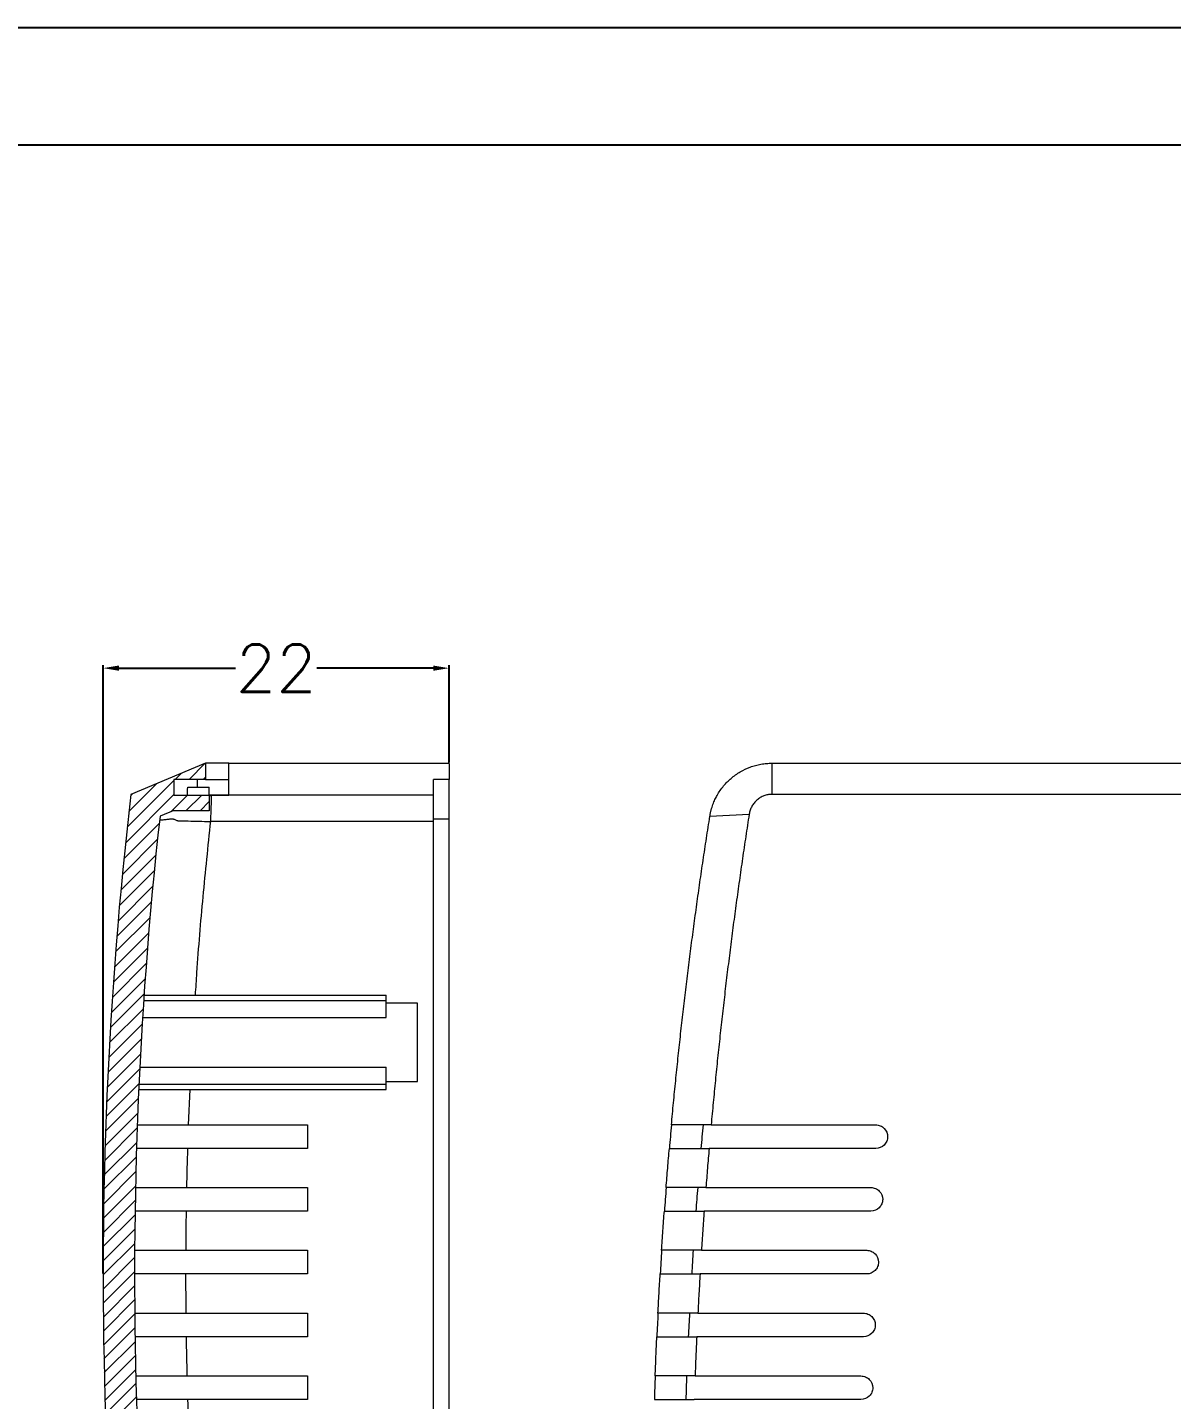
# Model space of a CAD drawing. Header units: inches. Extents: x 2543 to 3458, y 1126 to 1439.
# Drawn here: x 3263.5 to 3336.2, y 1352 to 1439.2 of the extents above; entities that cross this region are included whole.
import ezdxf

# ---------------------------------------------------------------- set-up
doc = ezdxf.new("R2010")
doc.units = ezdxf.units.IN
doc.header["$LTSCALE"] = 15
doc.styles.get("Standard").update_dxf_attribs({"font": 'txt', "bigfont": 'gbcbig.shx'})
doc.dimstyles.new('3', dxfattribs={"dimtxt": 3, "dimasz": 1, "dimexe": 0.18, "dimexo": 0.0625, "dimgap": 0.09, "dimtad": 0, "dimdsep": 46, "dimtxsty": 'Standard', "dimcen": 1, "dimclrd": 3, "dimclre": 3, "dimadec": 0, "dimazin": 2, "dimtfac": 1, "dimtofl": 0, "dimtmove": 0, "dimatfit": 3, "dimfxl": 1, "dimtolj": 1, "dimtzin": 0, "dimarcsym": 0})

# ---------------------------------------------------------------- blocks, each defined once
blk = doc.blocks.new('*D298')
at = {"color": 3, "lineweight": -2}
for p, q in [((3268.285212767064, 1360.010025862989), (3268.285212767064, 1398.677751132085)), ((3269.285212767064, 1398.497751132085), (3276.695212767064, 1398.497751132085)), ((3289.285212767065, 1398.497751132085), (3281.875212767065, 1398.497751132085)), ((3290.285212767065, 1392.495085595054), (3290.285212767065, 1398.677751132085))]:
    blk.add_line(p, q, dxfattribs=at)
at = {"color": 3}
for points in [[(3269.285212767064, 1398.664417798752), (3269.285212767064, 1398.331084465418), (3268.285212767064, 1398.497751132085)], [(3289.285212767065, 1398.664417798752), (3289.285212767065, 1398.331084465418), (3290.285212767065, 1398.497751132085)]]:
    blk.add_solid(points, dxfattribs=at)
at = {"layer": 'Defpoints', "color": 0}
for p in [(3268.285212767064, 1398.497751132085), (3290.285212767065, 1392.432585595054), (3268.285212767064, 1359.947525862989)]:
    blk.add_point(p, dxfattribs=at)
at = {"color": 0, "insert": (3279.285212767064, 1398.497751132085), "char_height": 3, "attachment_point": 5}
blk.add_mtext('\\A1;22', dxfattribs=at)

msp = doc.modelspace()

# ---------------------------------------------------------------- hatches: boundary and pattern name
at = {"linetype": 'Continuous', "lineweight": 0}
h = msp.add_hatch(dxfattribs=at)
h.set_pattern_fill('ANSI31', color=4, scale=0.2, style=0)
h.set_pattern_definition([(45, (-1859.392385249103, -160.3971475150711), (-0.4490128060534576, 0.4490128060534577), [])])
edge = h.paths.add_edge_path(flags=0)
edge.add_line((3272.785205434921, 1389.425904638956), (3275.038008053138, 1389.425904638956))
edge.add_line((3275.038008053138, 1389.425904638956), (3275.038008053138, 1390.425904638956))
edge.add_line((3275.038008053138, 1390.425904638956), (3272.785205434921, 1390.425904638956))
edge.add_line((3272.785205434921, 1390.425904638956), (3272.785205434921, 1391.425904638956))
edge.add_line((3272.785205434921, 1391.425904638956), (3274.785212767065, 1391.425904638956))
edge.add_line((3274.785212767065, 1391.425904638956), (3274.785212767065, 1392.452473277031))
edge.add_line((3274.785212767065, 1392.452473277031), (3270.048004936281, 1390.470897647352))
edge.add_arc((3533.428114364458, 1359.947525862989), 265.1429015973936, 173.3894271770999, 189.9897569981242)
edge.add_line((3272.305102068737, 1313.952625698725), (3272.797521459795, 1314.039361756691))
edge.add_arc((3533.428114364458, 1359.947525862989), 264.6429015973936, 189.9897569408732, 190.3190565042715)
edge.add_line((3273.065675413525, 1312.542189961431), (3272.573762656033, 1312.45262523928))
edge.add_arc((3533.428114364458, 1359.947525862989), 265.1429015973936, 190.3190565598059, 191.0888177161407)
edge.add_line((3273.235372576298, 1308.952473277031), (3274.764077099035, 1308.952473277031))
edge.add_arc((3533.428114364458, 1359.947525862989), 263.6429015973936, 190.398388608873, 191.1527143867432, ccw=False)
edge.add_line((3274.115139475477, 1312.362227535463), (3274.606927749157, 1312.452473277031))
edge.add_arc((3533.428114364458, 1359.947525862989), 263.1429015973936, 173.6440384031727, 190.398388608873, ccw=False)
edge.add_line((3271.902672630731, 1389.078780334339), (3272.785205434921, 1389.447944103302))
edge.add_line((3272.785205434921, 1389.447944103302), (3272.785205434921, 1389.425904638956))

# ---------------------------------------------------------------- linework, layer by layer
for p, q in [((3014.242976374224, 1439.243893804934), (3457.744963075536, 1439.243893804934)), ((3025.719053471184, 1431.777530392455), (3450.278599663054, 1431.777530392455))]:
    msp.add_line(p, q)
at = {"color": 7, "linetype": 'Continuous', "lineweight": 15}
for p, q in [((3274.785212767065, 1392.452473277031), (3270.04800493628, 1390.470897647352)), ((3274.785212767065, 1392.452473277031), (3274.785212767065, 1391.425904638956)), ((3276.26363893086, 1392.452473277031), (3274.785212767065, 1392.452473277031)), ((3276.285212767065, 1391.425904638956), (3276.285212767065, 1392.432585595054)), ((3290.285212767065, 1392.432585595054), (3276.285212767065, 1392.432585595054)), ((3290.285212767065, 1392.432585595054), (3290.285212767065, 1391.425904638956)), ((3310.81920521172, 1392.452473277031), (3310.81920521172, 1390.470897647352)), ((3310.81920521172, 1392.452473277031), (3363.031576179676, 1392.452473277031)), ((3274.785212767065, 1391.425904638956), (3272.785205434921, 1391.425904638956)), ((3272.785205434921, 1391.425904638956), (3272.785205434921, 1390.425904638956)), ((3273.670464156748, 1390.925904638956), (3275.038008053138, 1390.925904638956)), ((3274.288160172476, 1390.925904638956), (3274.288160172476, 1391.425904638956)), ((3274.785212767065, 1391.425904638956), (3276.285212767065, 1391.425904638956)), ((3275.038008053138, 1390.424511289671), (3275.038008053138, 1390.925904638956)), ((3276.285212767065, 1390.412395230599), (3276.285212767065, 1391.425904638956)), ((3290.285212767065, 1391.425904638956), (3289.285212767065, 1391.425904638956)), ((3289.285212767065, 1390.412395230599), (3289.285212767065, 1391.425904638956)), ((3290.285212767065, 1388.920351646412), (3290.285212767065, 1391.425904638956)), ((3272.785205434921, 1390.425904638956), (3275.038008053138, 1390.425904638956)), ((3275.038008053138, 1390.425904638956), (3275.038008053138, 1389.425904638956)), ((3275.038008053138, 1390.348658854605), (3275.185351744121, 1390.412395230599)), ((3275.185351744121, 1390.412395230599), (3276.285212767065, 1390.412395230599)), ((3289.285212767065, 1390.412395230599), (3276.285212767065, 1390.412395230599)), ((3289.285212767065, 1388.764392189951), (3289.285212767065, 1390.412395230599)), ((3416.022446939915, 1390.470897647352), (3310.81920521172, 1390.470897647352)), ((3272.785205434921, 1389.447944103302), (3271.902672630731, 1389.078780334339)), ((3272.785205434921, 1389.447944103302), (3272.785205434921, 1389.425904638956)), ((3275.038008053138, 1389.425904638956), (3272.785205434921, 1389.425904638956)), ((3306.868151381784, 1389.076311102871), (3309.36776104925, 1389.207927468336)), ((3275.130814891336, 1388.764392189952), (3289.285212767065, 1388.764392189952)), ((3289.285212767065, 1388.920351646412), (3290.285212767065, 1388.920351646412)), ((3289.285212767065, 1295.140554364111), (3289.285212767065, 1388.764392189951)), ((3290.285212767065, 1294.984594907651), (3290.285212767065, 1388.920351646412)), ((3270.861557064008, 1377.354123706481), (3286.285212767065, 1377.354123706481)), ((3270.88523464909, 1377.707677097074), (3286.285212767065, 1377.707677097074)), ((3286.285212767065, 1377.354123706481), (3286.285212767065, 1377.707677097074)), ((3286.285212767065, 1376.284602491668), (3286.285212767065, 1377.354123706481)), ((3288.285212767065, 1377.202473277031), (3286.285212767065, 1377.202473277031)), ((3288.285212767065, 1374.702473277031), (3288.285212767065, 1377.202473277031)), ((3270.792841431967, 1376.284602491668), (3286.285212767065, 1376.284602491668)), ((3288.285212767065, 1372.202473277031), (3288.285212767065, 1374.702473277031)), ((3270.615132337731, 1373.120344062394), (3286.285212767065, 1373.120344062394)), ((3286.285212767065, 1372.050822847582), (3286.285212767065, 1373.120344062394)), ((3270.563706611719, 1372.050822847582), (3286.285212767065, 1372.050822847582)), ((3286.285212767065, 1372.202473277031), (3288.285212767065, 1372.202473277031)), ((3286.285212767065, 1371.697269456989), (3286.285212767065, 1372.050822847582)), ((3270.547665896774, 1371.697269456989), (3286.285212767065, 1371.697269456989)), ((3273.721229968666, 1369.452473277031), (3273.822721821179, 1371.697269456989)), ((3270.456932225137, 1369.452473277031), (3273.721229968666, 1369.452473277031)), ((3273.721229968666, 1369.452473277031), (3281.285212767065, 1369.452473277031)), ((3281.285212767065, 1369.452473277031), (3281.285212767065, 1367.952473277031)), ((3306.950361329718, 1369.452473272788), (3304.424858046678, 1369.452473277031)), ((3306.950386322808, 1369.452473277031), (3317.420826075818, 1369.452473277031)), ((3273.671597365045, 1367.952473277031), (3270.406998333836, 1367.952473277031)), ((3281.285212767065, 1367.952473277031), (3273.671597365045, 1367.952473277031)), ((3304.291537813745, 1367.952473273681), (3306.818814181279, 1367.952473277031)), ((3317.420826075818, 1367.952473277031), (3306.819120257024, 1367.952473277031)), ((3270.343081044059, 1365.465850237283), (3273.608242530117, 1365.465850237283)), ((3273.608242530117, 1365.465850237283), (3281.285212767065, 1365.465850237283)), ((3281.285212767065, 1365.465850237283), (3281.285212767065, 1363.965850237283)), ((3306.617651234132, 1365.465850235082), (3304.087110019122, 1365.465850237283)), ((3306.617651463957, 1365.465850237283), (3317.107549788361, 1365.465850237283)), ((3273.581433781857, 1363.965850237283), (3270.315895472369, 1363.965850237283)), ((3281.285212767065, 1363.965850237283), (3273.581433781857, 1363.965850237283)), ((3303.973782051025, 1363.965850232503), (3306.505841550043, 1363.965850237283)), ((3317.107549788361, 1363.965850237283), (3306.505843956029, 1363.965850237283)), ((3270.289643874529, 1361.474617646832), (3273.55587271926, 1361.474617646832)), ((3273.55587271926, 1361.474617646832), (3281.285212767065, 1361.474617646832)), ((3281.285212767065, 1361.474617646832), (3281.285212767065, 1359.974617646832)), ((3306.336273024602, 1361.474617641993), (3303.80214661817, 1361.474617646832)), ((3306.33629134996, 1361.474617646832), (3316.845609202174, 1361.474617646832)), ((3273.551894438127, 1359.974617646832), (3270.285214161677, 1359.974617646832)), ((3281.285212767065, 1359.974617646832), (3273.551894438127, 1359.974617646832)), ((3303.708773674355, 1359.974617642199), (3306.243606948432, 1359.974617646832)), ((3316.845609202174, 1359.974617646832), (3306.243903356331, 1359.974617646832)), ((3270.296779017069, 1357.48033730202), (3273.564289762402, 1357.48033730202)), ((3273.564289762402, 1357.48033730202), (3281.285212767065, 1357.48033730202)), ((3281.285212767065, 1357.48033730202), (3281.285212767065, 1355.98033730202)), ((3306.106342778072, 1357.480337302982), (3303.570084988902, 1357.48033730202)), ((3306.106392197681, 1357.48033730202), (3316.635081979944, 1357.48033730202)), ((3273.583159368439, 1355.98033730202), (3270.315119481998, 1355.98033730202)), ((3281.285212767065, 1355.98033730202), (3273.583159368439, 1355.98033730202)), ((3303.49663360607, 1355.980337303696), (3306.033316524395, 1355.98033730202)), ((3316.635081979944, 1355.98033730202), (3306.033376120622, 1355.98033730202)), ((3270.364591659895, 1353.48457890658), (3273.633573778703, 1353.48457890658)), ((3273.633573778703, 1353.48457890658), (3281.285212767065, 1353.48457890658)), ((3281.285212767065, 1353.48457890658), (3281.285212767065, 1351.98457890658)), ((3305.927910894799, 1353.484578911456), (3303.390974989088, 1353.48457890658)), ((3305.92798056761, 1353.48457890658), (3316.476004662272, 1353.48457890658)), ((3273.675313975216, 1351.98457890658), (3270.405723422423, 1351.98457890658)), ((3281.285212767065, 1351.98457890658), (3273.675313975216, 1351.98457890658)), ((3303.337414348166, 1351.984578908004), (3305.874229749213, 1351.98457890658)), ((3316.476004662272, 1351.98457890658), (3305.874298789496, 1351.98457890658))]:
    msp.add_line(p, q, dxfattribs=at)
for centre, radius, start, end in [((3533.428114364458, 1359.947525862989), 265.1429015973935, 173.389427177102, 189.989756998131), ((3533.428114364458, 1359.947525862989), 263.1429015973935, 173.6440384031814, 190.3983886088751), ((3605.32523784052, 1341.952473277031), 302.1544117647036, 174.7781091859954, 175.0636670045538), ((3605.32523784052, 1341.952473277031), 300.1544117647036, 174.7432168562863, 175.0306926012045), ((3605.32523784052, 1341.952473277031), 302.1544117647036, 175.5367829275791, 175.8220301144675), ((3605.32523784052, 1341.952473277031), 300.1544117647036, 175.5069825478009, 175.7941413668485), ((3605.32523784052, 1341.952473277031), 302.1544117647036, 176.2955491959616, 176.5805362822215), ((3605.32523784052, 1341.952473277031), 300.1544117647036, 176.2708307638871, 176.557724222725), ((3605.32523784052, 1341.952473277031), 302.1544117647035, 177.0542440872852, 177.3390214380182), ((3605.32523784052, 1341.952473277031), 300.1544117647035, 177.0345983307725, 177.3212778200361), ((3605.32523784052, 1341.952473277031), 302.1544117647036, 177.8127027973207, 178.0973206131281), ((3605.32523784052, 1341.952473277031), 300.1544117647036, 177.7981211622355, 178.0846379002169)]:
    msp.add_arc(centre, radius, start, end, dxfattribs=at)
for points in [[(3276.285212767064, 1392.432585595054), (3276.27801346163, 1392.445844006414), (3276.270822053995, 1392.452473277031), (3276.26363893086, 1392.452473277031)], [(3273.608242530117, 1365.465850237283), (3273.625439440713, 1366.295283174125), (3273.646562087315, 1367.124157067931), (3273.671597365045, 1367.952473277031)], [(3273.55587271926, 1361.474617646832), (3273.560452454868, 1362.305589088879), (3273.56897662567, 1363.135999482731), (3273.581433781857, 1363.965850237313)], [(3273.564289762401, 1357.48033730202), (3273.556201640032, 1358.312326216809), (3273.552068229887, 1359.143752745077), (3273.551894438127, 1359.974617646809)], [(3273.633573778703, 1353.48457890658), (3273.612791878317, 1354.317062030469), (3273.595994597786, 1355.148980763382), (3273.583159368439, 1355.98033730202)], [(3273.763802580796, 1349.488915420699), (3273.730344932605, 1350.320663649297), (3273.700848890185, 1351.152551519389), (3273.675313975216, 1351.98457890658)]]:
    msp.add_open_spline(points, degree=3, dxfattribs=at)
for points, knots in [([(3306.868151381784, 1389.076311102871), (3306.880010209879, 1389.144745254217), (3306.903206633634, 1389.278605662782), (3306.949894537952, 1389.472349290054), (3307.002689583986, 1389.654931547133), (3307.061109001035, 1389.826162702469), (3307.123636333825, 1389.986128913563), (3307.189110678129, 1390.134952964817), (3307.25639647982, 1390.272849643612), (3307.418653667871, 1390.576237221359), (3307.713666979046, 1391.006500691417), (3308.214467960629, 1391.51500256626), (3308.785189583408, 1391.921046306852), (3309.322021481992, 1392.174494723579), (3309.768929574458, 1392.317723776328), (3310.116413877124, 1392.39520281944), (3310.467186728706, 1392.443538530546), (3310.702114832083, 1392.4495013511), (3310.81920521172, 1392.452473277031)], [0, 0, 0, 0, 0.03686907006336565, 0.07211762964828085, 0.1057456377684272, 0.1377530563308212, 0.1681398503013004, 0.1969059879166148, 0.2240514409598102, 0.2495761851230439, 0.3795505615651453, 0.4991756456300929, 0.6267083212051195, 0.7492173230946024, 0.8125092335147195, 0.8754030882078663, 0.9378997255176913, 1, 1, 1, 1]), ([(3273.64998710919, 1390.425904638956), (3273.649914902509, 1390.445349170256), (3273.64963496304, 1390.520734047864), (3273.651553697719, 1390.649343449543), (3273.655546728324, 1390.788275390672), (3273.66137904548, 1390.886027977087), (3273.66666475004, 1390.922938398546), (3273.669731652961, 1390.925332764844), (3273.670464156748, 1390.925904638956)], [0, 0, 0, 0, 0.07451826943857984, 0.2889013129021978, 0.503321853168663, 0.71788010009938, 0.9326180513091393, 0.9999999999999999, 0.9999999999999999, 0.9999999999999999, 0.9999999999999999]), ([(3276.285212767064, 1390.412395230599), (3276.15064691351, 1390.413850838247), (3275.88151515309, 1390.416762054119), (3275.465780567, 1390.42096493039), (3275.184610218346, 1390.423530397464), (3275.038008053138, 1390.424868031499)], [0, 0, 0, 0, 0.3236845685414503, 0.6473692653211338, 0.9999999999999999, 0.9999999999999999, 0.9999999999999999, 0.9999999999999999]), ([(3275.129381903728, 1388.764452801238), (3275.133728761411, 1388.864721900059), (3275.136386166152, 1388.964507606735), (3275.143130819457, 1389.156818470932), (3275.146327507548, 1389.25005104185), (3275.155653704911, 1389.521008578467), (3275.161392827623, 1389.689729490565), (3275.171142972385, 1389.981698068116), (3275.175299625193, 1390.106933330746), (3275.181744225965, 1390.300926972782), (3275.184030127866, 1390.372302024726), (3275.185351744121, 1390.412395230599)], [0, 0, 0, 0, 0.1249999999999971, 0.1249999999999971, 0.2499999999999942, 0.2499999999999942, 0.4999999999999961, 0.4999999999999961, 0.749999999999998, 0.749999999999998, 1, 1, 1, 1]), ([(3310.81920521172, 1390.470897647352), (3310.790168157885, 1390.470394928489), (3310.732099065725, 1390.469389577596), (3310.645217155158, 1390.461190215368), (3310.544950227941, 1390.446030729352), (3310.431982327847, 1390.420034492865), (3310.266669214953, 1390.366022059644), (3310.069817634679, 1390.270791602183), (3309.857493713626, 1390.116199532351), (3309.675566854737, 1389.926509538177), (3309.553729507063, 1389.743849618669), (3309.476247605353, 1389.586774427865), (3309.428739990641, 1389.46397982043), (3309.391175994104, 1389.337552107896), (3309.375571981196, 1389.251168622416), (3309.36776104925, 1389.207927468336)], [0, 0, 0, 0, 0.04148599654635566, 0.08296482730297312, 0.1245900889061767, 0.1863524786477457, 0.2484048348781146, 0.3729951712202304, 0.4973781122454338, 0.6226282512002517, 0.747902026956415, 0.8108080881683976, 0.8738955092233498, 0.9368756228629987, 1, 1, 1, 1]), ([(3309.36776104925, 1389.207927468336), (3309.295679993023, 1388.738934305644), (3309.151569019374, 1387.801280713305), (3308.943518587376, 1386.39306995257), (3308.741511318453, 1384.98429009804), (3308.546122974298, 1383.574817433259), (3308.357199424833, 1382.164736097462), (3308.174781983565, 1380.754074595424), (3307.99885938977, 1379.342876369477), (3307.829435414837, 1377.931180746636), (3307.666506232194, 1376.519028635132), (3307.510083375769, 1375.106458769385), (3307.360124572376, 1373.693517024238), (3307.216787273061, 1372.280222929339), (3307.079484355926, 1370.866694203534), (3306.993412138633, 1369.923805061518), (3306.950386122361, 1369.452471048719)], [0, 0, 0, 0, 0.07172159833977945, 0.1433923128977739, 0.2150135865750005, 0.2865868652626984, 0.3581135977626649, 0.429595235706935, 0.5010332334765467, 0.57242904811943, 0.6437841392676554, 0.7150999690537737, 0.7863780020264293, 0.857619705065302, 0.9288265472952808, 1, 1, 1, 1]), ([(3271.878081844754, 1388.857392188236), (3271.921677039847, 1388.855697954054), (3271.998645447215, 1388.852706741229), (3272.110397411157, 1388.859090888366), (3272.225565041314, 1388.87389230549), (3272.336425961785, 1388.885947376423), (3272.438894298809, 1388.897653763091), (3272.516139570159, 1388.906521734514), (3272.583078284611, 1388.913787609548), (3272.644465651962, 1388.921834357144), (3272.705301273201, 1388.916328011041), (3272.773771107648, 1388.897208211474), (3272.849746469177, 1388.86868773399), (3272.929425669417, 1388.8333186586), (3273.005508612416, 1388.801521816354), (3273.075811096164, 1388.792169707566), (3273.139144042681, 1388.792118611099), (3273.201176435152, 1388.790241218608), (3273.271835134567, 1388.788700088194), (3273.321792526921, 1388.787497986784), (3273.348201416899, 1388.786862521994)], [0, 0, 0, 0, 0.08774748709456562, 0.1549203832601929, 0.2230480334318183, 0.3176645864095907, 0.3762194439614832, 0.4276100515059982, 0.4718367026525332, 0.5099260125893609, 0.5498920970757675, 0.5943547128277512, 0.6545600543805828, 0.7153748310283484, 0.7724986556890818, 0.8221426935513675, 0.8579816751068706, 0.8995708897109006, 0.9469103329981958, 1, 1, 1, 1]), ([(3273.348201416899, 1388.786862521994), (3273.80837864647, 1388.775971665363), (3274.268501972236, 1388.764571611218), (3274.728598161795, 1388.7529204907), (3274.861885569975, 1388.749545223329), (3274.995170569156, 1388.746147485006), (3275.128453532793, 1388.742730825064)], [0, 0, 0, 0, 0.001560513326408148, 0.001560513326408148, 0.001560513326408148, 0.002012585625852568, 0.002012585625852568, 0.002012585625852568, 0.002012585625852568]), ([(3274.157687532544, 1377.707677097074), (3274.18707346641, 1378.181662752837), (3274.316548625442, 1380.270055398059), (3274.630729569139, 1383.959304065831), (3274.964087109619, 1387.162382196198), (3275.130814891336, 1388.764392189952)], [0, 0, 0, 0, 0.1279745502263088, 0.563859066658302, 1, 1, 1, 1]), ([(3304.424858065299, 1369.452473277057), (3304.468272044946, 1369.920541827678), (3304.555121607428, 1370.85691184404), (3304.693706657548, 1372.26066966552), (3304.838416518904, 1373.664227665089), (3304.989848839489, 1375.067476317704), (3305.147846274886, 1376.470405411176), (3305.312453824986, 1377.872978035249), (3305.483661785931, 1379.275164465316), (3305.661475880528, 1380.676932737551), (3305.845893982168, 1382.078252443183), (3306.036929046871, 1383.479088982969), (3306.234540607717, 1384.8794227762), (3306.438886120414, 1386.27917810075), (3306.649383073331, 1387.678488814761), (3306.795208687243, 1388.610243028819), (3306.868151381784, 1389.076311102871)], [0, 0, 0, 0, 0.07114746960643908, 0.1423303428335997, 0.2135505897563329, 0.2848101773497122, 0.356111069332989, 0.4274552260147019, 0.4988446041393687, 0.5702811567354512, 0.6417668329649255, 0.7133035779743253, 0.7848933327475017, 0.856538033959856, 0.9282396138345118, 1, 1, 1, 1]), ([(3317.420826075818, 1369.452473277031), (3317.519942190434, 1369.452473277031), (3317.617202206114, 1369.432955595302), (3317.798863841118, 1369.35764916934), (3317.882060276349, 1369.301919618617), (3318.089582270127, 1369.094336479306), (3318.170689181055, 1368.898575945795), (3318.170894248352, 1368.605208330242), (3318.151519259671, 1368.506931677661), (3318.076516195621, 1368.325353252627), (3318.021556003492, 1368.242666496259), (3317.811754362044, 1368.032495694108), (3317.61905792442, 1367.952473277031), (3317.420826075818, 1367.952473277031)], [0, 0, 0, 0, 0.1250000000000024, 0.1250000000000024, 0.2500000000000049, 0.2500000000000049, 0.5000000000000003, 0.5000000000000003, 0.624999999999998, 0.624999999999998, 0.7499999999999956, 0.7499999999999956, 1, 1, 1, 1]), ([(3304.087110020019, 1365.465850237243), (3304.119894851928, 1365.880352714414), (3304.185476593236, 1366.709510365884), (3304.256179736612, 1367.538101442387), (3304.291537818624, 1367.952473277033)], [0, 0, 0, 0, 0.4999079203282431, 1, 1, 1, 1]), ([(3306.819120168195, 1367.95247223281), (3306.78428955721, 1367.538098916502), (3306.714640845203, 1366.709501112569), (3306.649977386194, 1365.88035088641), (3306.617651463957, 1365.465850237283)], [0, 0, 0, 0, 0.5000898075534496, 1, 1, 1, 1]), ([(3317.107549788361, 1365.465850237283), (3317.20646220957, 1365.465850237283), (3317.30380691406, 1365.446379347053), (3317.485673519508, 1365.37099303359), (3317.568728035494, 1365.315350025217), (3317.776388902454, 1365.10763554189), (3317.857701353731, 1364.913397558172), (3317.857473675523, 1364.616214690314), (3317.837898919506, 1364.51899585387), (3317.762506513627, 1364.33744147726), (3317.706741253169, 1364.254285564456), (3317.49905031451, 1364.046883292792), (3317.303187133465, 1363.965850237283), (3317.107549788361, 1363.965850237283)], [0, 0, 0, 0, 0.1249999999999997, 0.1249999999999997, 0.2499999999999993, 0.2499999999999993, 0.4999999999999986, 0.4999999999999986, 0.6250000000000006, 0.6250000000000006, 0.7500000000000024, 0.7500000000000024, 1, 1, 1, 1]), ([(3303.802146804227, 1361.474617646762), (3303.829462761933, 1361.889864076146), (3303.884102845753, 1362.7204811078), (3303.9438861393, 1363.550685823667), (3303.973782254718, 1363.965850237223)], [0, 0, 0, 0, 0.4999252526254784, 1, 1, 1, 1]), ([(3306.505843956029, 1363.965850237288), (3306.476332931383, 1363.550731823126), (3306.417312792519, 1362.720521867956), (3306.363297914678, 1361.889910091872), (3306.336291349964, 1361.474617646911)], [0, 0, 0, 0, 0.500016184553073, 1, 1, 1, 1]), ([(3316.845609202174, 1361.474617646832), (3316.944515875062, 1361.474617646832), (3317.041850632669, 1361.455150219938), (3317.223709065127, 1361.379773378736), (3317.306764245726, 1361.324135532859), (3317.514436012038, 1361.116425479634), (3317.595763034818, 1360.922172226338), (3317.595531945785, 1360.624965628574), (3317.575952390505, 1360.527739454845), (3317.500550549843, 1360.346181355845), (3317.444779433966, 1360.26302581046), (3317.237083553067, 1360.055636486504), (3317.04123232458, 1359.974617646832), (3316.845609202174, 1359.974617646832)], [0, 0, 0, 0, 0.1250000000000019, 0.1250000000000019, 0.2500000000000039, 0.2500000000000039, 0.5000000000000047, 0.5000000000000047, 0.625000000000005, 0.625000000000005, 0.7500000000000054, 0.7500000000000054, 1, 1, 1, 1]), ([(3303.570082146872, 1357.480337301931), (3303.591905713525, 1357.896067202365), (3303.635557841948, 1358.727622158125), (3303.6843671926, 1359.558920775342), (3303.708774660555, 1359.974617646729)], [0, 0, 0, 0, 0.4999427849652676, 1, 1, 1, 1]), ([(3306.243903356341, 1359.974617646978), (3306.219730933243, 1359.558963923433), (3306.171386401345, 1358.727661880773), (3306.128056838344, 1357.896110359703), (3306.10639219769, 1357.480337302194)], [0, 0, 0, 0, 0.5000032505816914, 1, 1, 1, 1]), ([(3316.635081979944, 1357.48033730202), (3316.733991192805, 1357.48033730202), (3316.831330151627, 1357.46086853305), (3317.013193985485, 1357.385486548883), (3317.09624984374, 1357.329845595688), (3317.303920262123, 1357.122127199025), (3317.385238918194, 1356.92787246651), (3317.385003156834, 1356.630677271138), (3317.365423816531, 1356.533455877002), (3317.290024728291, 1356.351904361892), (3317.234256647367, 1356.268751494662), (3317.026565883276, 1356.061362480387), (3316.830711015568, 1355.98033730202), (3316.635081979944, 1355.98033730202)], [0, 0, 0, 0, 0.1249999999999972, 0.1249999999999972, 0.2499999999999944, 0.2499999999999944, 0.4999999999999951, 0.4999999999999951, 0.6249999999999943, 0.6249999999999943, 0.7499999999999936, 0.7499999999999936, 1, 1, 1, 1]), ([(3303.390974980831, 1353.484578906517), (3303.407292247285, 1353.900530566846), (3303.439929360681, 1354.732499668014), (3303.47772981902, 1355.564369499758), (3303.496631542555, 1355.980337301959)], [0, 0, 0, 0, 0.4999604669763981, 1, 1, 1, 1]), ([(3306.03337612063, 1355.980337302203), (3306.014555806421, 1355.56440971168), (3305.976914448099, 1354.732538399815), (3305.944292071968, 1353.900570781915), (3305.927980567611, 1353.484578906622)], [0, 0, 0, 0, 0.499990304498775, 1, 1, 1, 1]), ([(3316.476004662272, 1353.48457890658), (3316.574924723189, 1353.48457890658), (3316.672282057019, 1353.465103980501), (3316.85416490153, 1353.389702202427), (3316.937221447877, 1353.334049854159), (3317.144878243932, 1353.126310310759), (3317.226165549559, 1352.932067915627), (3317.22592384646, 1352.634919318158), (3317.20634974211, 1352.53771484439), (3317.130965612313, 1352.356180243069), (3317.075209478448, 1352.273032380412), (3316.867533908736, 1352.06563101672), (3316.671659800373, 1351.98457890658), (3316.476004662272, 1351.98457890658)], [0, 0, 0, 0, 0.1250000000000003, 0.1250000000000003, 0.2500000000000006, 0.2500000000000006, 0.5000000000000011, 0.5000000000000011, 0.6250000000000024, 0.6250000000000024, 0.7500000000000037, 0.7500000000000037, 1, 1, 1, 1])]:
    msp.add_open_spline(points, degree=3, knots=knots, dxfattribs=at)

# ---------------------------------------------------------------- dimensions: what is measured, and where the dimension line sits
dim = msp.add_linear_dim(base=(3268.285212767064, 1398.497751132085), p1=(3290.285212767065, 1392.432585595054), p2=(3268.285212767064, 1359.947525862989), dimstyle='3')
dim.commit()
dim.dimension.update_dxf_attribs({"geometry": '*D298', "text_midpoint": (3279.285212767064, 1398.497751132085)})

doc.saveas('drawing.dxf')
